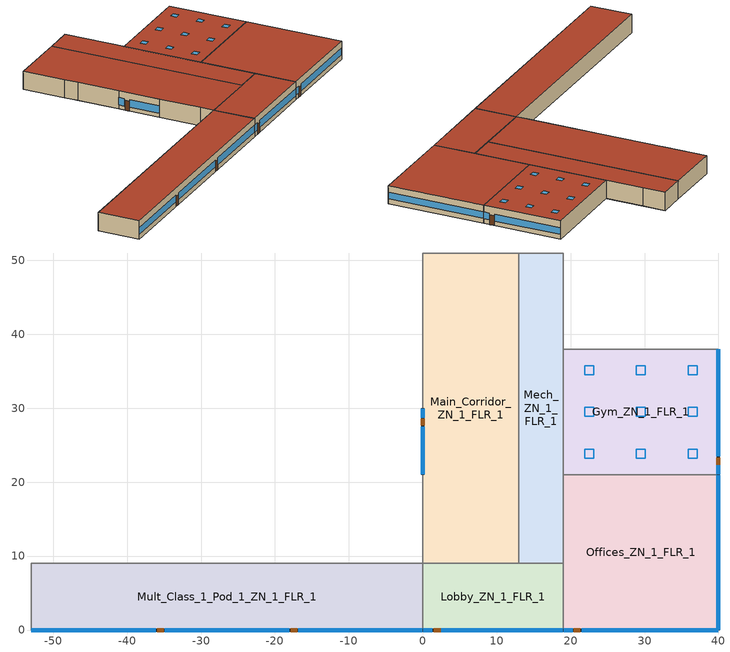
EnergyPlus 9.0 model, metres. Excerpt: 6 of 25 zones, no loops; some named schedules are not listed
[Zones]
Mult_Class_1_Pod_1_ZN_1_FLR_1
 floor ground (Mult_Class_1_Pod_1_ZN_1_FLR_1_Floor_Ffactor): -53,9 0,9 0,0 -53,0 z0
 wall outside (nonres_ext_wall): -53,0 0,0 z0:4
 wall to Lobby_ZN_1_FLR_1 (int_wall): 0,0 0,9 z0:4
 wall to Corridor_Pod_1_ZN_1_FLR_1 (int_wall): 0,9 -53,9 z0:4
 wall to Corner_Class_1_Pod_1_ZN_1_FLR_1 (int_wall): -53,9 -53,0 z0:4
 window (NonresWindow_U_0.5_SHGC_0.25): -52.95,0 -36.13,0 / -34.91,0 -18.09,0 / -16.87,0 -0.05,0 z1.03:2.5
 door (Swinging Door_con): -35.94,0 -35.02,0 / -17.88,0 -16.97,0 z0:2.13
 roof outside (nonres_roof): -53,0 0,0 0,9 -53,9 z4
Main_Corridor_ZN_1_FLR_1
 floor ground (Main_Corridor_ZN_1_FLR_1_Floor_Ffactor): 0,51 13,51 13,9 0,9 z0
 wall outside (nonres_ext_wall): 0,30 0,21 z0:4
 wall to Lobby_ZN_1_FLR_1 (int_wall): 0,9 13,9 z0:4
 wall to Mech_ZN_1_FLR_1 (int_wall): 13,9 13,51 z0:4
 wall to Bath_ZN_1_FLR_1 (int_wall): 13,51 0,51 z0:4
 wall to Mult_Class_2_Pod_2_ZN_1_FLR_1 (int_wall): 0,51 0,42 z0:4
 wall to Corridor_Pod_2_ZN_1_FLR_1 (int_wall): 0,42 0,39 z0:4
 wall to Mult_Class_1_Pod_2_ZN_1_FLR_1 (int_wall): 0,39 0,30 z0:4
 wall to Mult_Class_2_Pod_1_ZN_1_FLR_1 (int_wall): 0,21 0,12 z0:4
 wall to Corridor_Pod_1_ZN_1_FLR_1 (int_wall): 0,12 0,9 z0:4
 window (NonresWindow_U_0.5_SHGC_0.25): 0,29.95 0,28.73 / 0,27.51 0,21.05 z0.88:2.52
 door (Swinging Door_con): 0,28.58 0,27.67 z0:2.13
 roof outside (nonres_roof): 0,9 13,9 13,51 0,51 z4
Lobby_ZN_1_FLR_1
 floor ground (Lobby_ZN_1_FLR_1_Floor_Ffactor): 0,9 19,9 19,0 0,0 z0
 wall outside (nonres_ext_wall): 0,0 19,0 z0:4
 wall to Offices_ZN_1_FLR_1 (int_wall): 19,0 19,9 z0:4
 wall to Mech_ZN_1_FLR_1 (int_wall): 19,9 13,9 z0:4
 window (NonresWindow_U_0.5_SHGC_0.25): 0.05,0 1.27,0 / 2.49,0 18.95,0 z1:2.51
 door (Swinging Door_con): 1.5,0 2.41,0 z0:2.13
 roof outside (nonres_roof): 0,0 19,0 19,9 0,9 z4
Mech_ZN_1_FLR_1
 floor adiabatic (Mech_ZN_1_FLR_1_Floor_Ffactor): 13,51 19,51 19,9 13,9 z0
 wall to Offices_ZN_1_FLR_1 (int_wall): 19,9 19,21 z0:4
 wall to Gym_ZN_1_FLR_1 (int_wall): 19,21 19,38 z0:4
 wall to Kitchen_ZN_1_FLR_1 (int_wall): 19,38 19,46 z0:4
 wall to Cafeteria_ZN_1_FLR_1 (int_wall): 19,46 19,51 z0:4
 wall to Bath_ZN_1_FLR_1 (int_wall): 19,51 13,51 z0:4
 roof outside (nonres_roof): 13,9 19,9 19,51 13,51 z4
Offices_ZN_1_FLR_1
 floor ground (Offices_ZN_1_FLR_1_Floor_Ffactor): 19,21 40,21 40,0 19,0 z0
 wall outside (nonres_ext_wall): 19,0 40,0 40,21 z0:4
 wall to Gym_ZN_1_FLR_1 (int_wall): 40,21 19,21 z0:4
 window (NonresWindow_U_0.5_SHGC_0.25): 40,0.05 40,20.95 z1.1:2.51; 19.05,0 20.27,0 / 21.49,0 39.95,0 z1.01:2.51
 door (Swinging Door_con): 20.39,0 21.3,0 z0:2.13
 roof outside (nonres_roof): 19,0 40,0 40,21 19,21 z4
Gym_ZN_1_FLR_1
 floor ground (Gym_ZN_1_FLR_1_Floor_Ffactor): 19,38 40,38 40,21 19,21 z0
 wall outside (nonres_ext_wall): 40,21 40,38 z0:4
 wall to Kitchen_ZN_1_FLR_1 (int_wall): 40,38 19,38 z0:4
 window (NonresWindow_U_0.5_SHGC_0.25): 40,21.05 40,22.27 / 40,23.49 40,37.95 z0.99:2.51
 door (Swinging Door_con): 40,22.38 40,23.3 z0:2.13
 roof outside (nonres_roof): 19,21 40,21 40,38 19,38 z4
 skylight (NonresSkylight_U_0.55_SHGC_0.35): 21.89,23.22 23.11,23.22 23.11,24.44 21.89,24.44 z4; 28.89,23.22 30.11,23.22 30.11,24.44 28.89,24.44 z4; 35.89,23.22 37.11,23.22 37.11,24.44 35.89,24.44 z4; 21.89,28.89 23.11,28.89 23.11,30.11 21.89,30.11 z4; 28.89,28.89 30.11,28.89 30.11,30.11 28.89,30.11 z4; 35.89,28.89 37.11,28.89 37.11,30.11 35.89,30.11 z4; 21.89,34.56 23.11,34.56 23.11,35.78 21.89,35.78 z4; 28.89,34.56 30.11,34.56 30.11,35.78 28.89,35.78 z4; 35.89,34.56 37.11,34.56 37.11,35.78 35.89,35.78 z4
[Building]
SchoolPrimary: North Axis {deg}=0; Terrain=City; Loads Convergence Tolerance Value=0.04; Temperature Convergence Tolerance Value {deltaC}=0.2; Solar Distribution=FullInteriorAndExterior; Maximum Number of Warmup Days=25; Minimum Number of Warmup Days=6
[Site:Location]
Site:Location=Atlanta-Hartsfield.Jackson.Intl.AP_GA_USA WMO=722190; Latitude {N+ S-}=33.64; Longitude {W- E+}=-84.43; Time Zone Relative to GMT {GMT+/-}=-5; Elevation {m}=313
[SizingPeriod:DesignDay] Day of Month=21; Dry-Bulb Temperature Range Modifier Type=DefaultMultipliers; Humidity Condition Type=Wetbulb; Barometric Pressure {Pa}=97621; Rain {Yes/No}=No; Snow on ground {Yes/No}=No; Daylight Savings Time Indicator=No
Name | Month | Day Type | Maximum Dry-Bulb Temperature {C} | Daily Dry-Bulb Temperature Range {C} | Wetbulb at Maximum Dry-Bulb {C} | Wind Speed {m/s} design conditions vs. traditional 6.71 m/s (15 mph) | Wind Direction {Degrees; N=0, S=180} | Solar Model Indicator | Clearness {0.0 to 1.1} | Wind Speed {m/s} design conditions vs. traditional 3.35 m/s (7mph) | ASHRAE Clear Sky Optical Depth for Beam Irradiance (taub) | ASHRAE Clear Sky Optical Depth for Diffuse Irradiance (taud)
Atlanta-Hartsfield.Jackson.Intl.AP_GA_USA Ann Htg 99.6% Condns DB | 1 | WinterDesignDay | -6.3 | 0 | -6.3 | 5.3 | 320 | ASHRAEClearSky | 0
Atlanta-Hartsfield.Jackson.Intl.AP_GA_USA Ann Clg .4% Condns DB=>MWB | 7 | SummerDesignDay | 34.4 | 9.5 | 23.5 |  | 300 | ASHRAETau |  | 4 | 0.556 | 1.779
[Site:WaterMainsTemperature]
Calculation Method=Correlation; Annual average outdoor air temperature {C}=16.6; Maximum difference in monthly average outdoor air temperatures {C}=22.5
[Site:GroundTemperature:FCfactorMethod]
January Ground Temperature {C}=16; February Ground Temperature {C}=11.9; March Ground Temperature {C}=7.7; April Ground Temperature {C}=4; May Ground Temperature {C}=7.9; June Ground Temperature {C}=13.8; July Ground Temperature {C}=17.2; August Ground Temperature {C}=20.8; September Ground Temperature {C}=24.8; October Ground Temperature {C}=26.1; November Ground Temperature {C}=26.5; December Ground Temperature {C}=22.5
[Material:NoMass]
Opaque Door panel_con: MediumRough, 0.251572, 0.9, 0.7, 0.7
Nonres_Roof_Insulation: MediumSmooth, 4.31889, 0.9, 0.7, 0.7
Nonres_Exterior_Wall_Insulation: MediumSmooth, 1.90342, 0.9, 0.7, 0.7
[Construction]
Swinging Door_con: Opaque Door panel_con
InteriorFurnishings: Std Wood 6inch
int_wall: G01 13mm gypsum board, G01 13mm gypsum board
nonres_roof: F13 Built-up roofing, Nonres_Roof_Insulation, F08 Metal surface
nonres_ext_wall: F07 25mm stucco, G01 16mm gypsum board, Nonres_Exterior_Wall_Insulation, G01 16mm gypsum board
NonresWindow_U_0.5_SHGC_0.25: Nonres Window Glazing Layer
NonresSkylight_U_0.55_SHGC_0.35: Nonres Skylight Glazing Layer
[Material]
Name | Roughness | Thickness {m} | Conductivity {W/m-K} | Density {kg/m3} | Specific Heat {J/kg-K} | Thermal Absorptance | Solar Absorptance | Visible Absorptance | Absorptance:Thermal | Absorptance:Solar | Absorptance:Visible
Std Wood 6inch | MediumSmooth | 0.15 | 0.12 | 540 | 1210 | 0.9 | 0.7 | 0.7
F07 25mm stucco | Smooth | 0.0254 | 0.72 | 1856 | 840 | 0.9 | 0.7 | 0.7
F08 Metal surface | Smooth | 0.0008 | 45.28 | 7824 | 500
F13 Built-up roofing | Rough | 0.0095 | 0.16 | 1120 | 1460 |  |  |  | 0.75 | 0.45
G01 13mm gypsum board | Smooth | 0.0127 | 0.16 | 800 | 1090 |  |  |  | 0.9 | 0.7 | 0.5
G01 16mm gypsum board | MediumSmooth | 0.0159 | 0.16 | 800 | 1090
[WindowMaterial:SimpleGlazingSystem]
Nonres Window Glazing Layer: 2.83913, 0.25, 0.275
Nonres Skylight Glazing Layer: 3.123043, 0.35, 0.4
[Construction:FfactorGroundFloor] F-Factor=1.26363
Name | Area | PerimeterExposed
Mult_Class_1_Pod_1_ZN_1_FLR_1_Floor_Ffactor | 477 | 53
Main_Corridor_ZN_1_FLR_1_Floor_Ffactor | 546 | 9
Lobby_ZN_1_FLR_1_Floor_Ffactor | 171 | 19
Mech_ZN_1_FLR_1_Floor_Ffactor | 252 | 0
Offices_ZN_1_FLR_1_Floor_Ffactor | 441 | 42
Gym_ZN_1_FLR_1_Floor_Ffactor | 357 | 17
[Zone] Type=1; Multiplier=1; Ceiling Height {m}=4; Floor Area {m2}=autocalculate; Part of Total Floor Area=Yes
Name | Volume {m3}
Mult_Class_1_Pod_1_ZN_1_FLR_1 | 1908
Main_Corridor_ZN_1_FLR_1 | 2184
Lobby_ZN_1_FLR_1 | 684
Mech_ZN_1_FLR_1 | 1008
Offices_ZN_1_FLR_1 | 1764
Gym_ZN_1_FLR_1 | 1428
[InternalMass] Construction=InteriorFurnishings
Name | Zone | Surface Area {m2}
Mult_Class_1_Pod_1_ZN_1_FLR_1_InternalMass_1 | Mult_Class_1_Pod_1_ZN_1_FLR_1 | 954
Main_Corridor_ZN_1_FLR_1_InternalMass_1 | Main_Corridor_ZN_1_FLR_1 | 1092
Lobby_ZN_1_FLR_1_InternalMass_1 | Lobby_ZN_1_FLR_1 | 342
Mech_ZN_1_FLR_1_InternalMass_1 | Mech_ZN_1_FLR_1 | 504
Offices_ZN_1_FLR_1_InternalMass_1 | Offices_ZN_1_FLR_1 | 882
Gym_ZN_1_FLR_1_InternalMass_1 | Gym_ZN_1_FLR_1 | 714
[People] Fraction Radiant=0.3; Sensible Heat Fraction=AUTOCALCULATE; Activity Level Schedule=ACTIVITY_SCH; Enable ASHRAE 55 Comfort Warnings=No; Mean Radiant Temperature Calculation Type=ZoneAveraged; Work Efficiency Schedule=WORK_EFF_SCH; Clothing Insulation Calculation Method=ClothingInsulationSchedule; Clothing Insulation Schedule=CLOTHING_SCH; Air Velocity Schedule=AIR_VELO_SCH; Thermal Comfort Model 1 Type=FANGER
Name | Zone or ZoneList | Number of People Schedule | Number of People Calculation Method | Zone Floor Area per Person {m2/person} | Number of People
Mult_Class_1_Pod_1_ZN_1_FLR_1 | Mult_Class_1_Pod_1_ZN_1_FLR_1 | BLDG_OCC_SCH | Area/Person | 3.716
Mech_ZN_1_FLR_1 | Mech_ZN_1_FLR_1 | BLDG_OCC_SCH | People |  | 0
Offices_ZN_1_FLR_1 | Offices_ZN_1_FLR_1 | BLDG_OCC_SCH_Offices_w_SB | Area/Person | 18.579
Gym_ZN_1_FLR_1 | Gym_ZN_1_FLR_1 | BLDG_OCC_SCH_Gym | Area/Person | 3.096
[Lights] Design Level Calculation Method=Watts/Area; Return Air Fraction=0; Fraction Radiant=0.37; Fraction Visible=0.2; Fraction Replaceable=1; Return Air Fraction Calculated from Plenum Temperature=No
Name | Zone or ZoneList | Schedule | Watts per Zone Floor Area {W/m2}
Mult_Class_1_Pod_1_ZN_1_FLR_1_Lights | Mult_Class_1_Pod_1_ZN_1_FLR_1 | BLDG_LIGHT_CLASSROOM_SCH | 13.3472
Main_Corridor_ZN_1_FLR_1_Lights | Main_Corridor_ZN_1_FLR_1 | BLDG_LIGHT_CORRIDOR_SCH | 7.10418
Lobby_ZN_1_FLR_1_Lights | Lobby_ZN_1_FLR_1 | BLDG_LIGHT_LOBBYFLR1_SCH | 9.68752
Mech_ZN_1_FLR_1_Lights | Mech_ZN_1_FLR_1 | BLDG_LIGHT_SCH | 10.2257
Offices_ZN_1_FLR_1_Lights | Offices_ZN_1_FLR_1 | BLDG_LIGHT_OFFICE_SCH | 11.9479
Gym_ZN_1_FLR_1_Lights | Gym_ZN_1_FLR_1 | BLDG_LIGHT_GYM_SCH | 7.75002
[ElectricEquipment] Schedule=BLDG_EQUIP_SCH; Design Level Calculation Method=EquipmentLevel; Fraction Latent=0; Fraction Radiant=0.5; Fraction Lost=0
Name | Zone or ZoneList | Design Level {W}
Mult_Class_1_Pod_1_ZN_1_FLR_1_PlugMisc_Equip | Mult_Class_1_Pod_1_ZN_1_FLR_1 | 7155
Main_Corridor_ZN_1_FLR_1_PlugMisc_Equip | Main_Corridor_ZN_1_FLR_1 | 2184
Lobby_ZN_1_FLR_1_PlugMisc_Equip | Lobby_ZN_1_FLR_1 | 684
Mech_ZN_1_FLR_1_PlugMisc_Equip | Mech_ZN_1_FLR_1 | 2520
Offices_ZN_1_FLR_1_PlugMisc_Equip | Offices_ZN_1_FLR_1 | 4762.8
Gym_ZN_1_FLR_1_PlugMisc_Equip | Gym_ZN_1_FLR_1 | 1785
[Daylighting:Controls] Daylighting Method=SplitFlux; Lighting Control Type=Stepped; Minimum Input Power Fraction for Continuous or ContinuousOff Dimming Control=0.3; Minimum Light Output Fraction for Continuous or ContinuousOff Dimming Control=0.2; Number of Stepped Control Steps=3; Probability Lighting will be Reset When Needed in Manual Stepped Control=1; Maximum Allowable Discomfort Glare Index=22
Name | Zone | Glare Calculation Daylighting Reference Point | Glare Calculation Azimuth Angle of View Direction Clockwise from Zone y-Axis {deg} | Daylighting Reference Point 1 | Fraction of Zone Controlled by Reference Point 1 | Illuminance Setpoint at Reference Point 1 {lux} | Daylighting Reference Point 2 | Fraction of Zone Controlled by Reference Point 2 | Illuminance Setpoint at Reference Point 2 {lux}
Gym_ZN_1_FLR_1_DaylCtrl | Gym_ZN_1_FLR_1 | Gym_ZN_1_FLR_1_DaylRefPt1 | 0 | Gym_ZN_1_FLR_1_DaylRefPt1 | 0.5 | 538 | Gym_ZN_1_FLR_1_DaylRefPt2 | 0.5 | 538
Mult_Class_1_Pod_1_ZN_1_FLR_1_DaylCtrl | Mult_Class_1_Pod_1_ZN_1_FLR_1 | Mult_Class_1_Pod_1_ZN_1_FLR_1_DaylRefPt1 | 180 | Mult_Class_1_Pod_1_ZN_1_FLR_1_DaylRefPt1 | 0.28 | 377 | Mult_Class_1_Pod_1_ZN_1_FLR_1_DaylRefPt2 | 0.28 | 377
Lobby_ZN_1_FLR_1_DaylCtrl | Lobby_ZN_1_FLR_1 | Lobby_ZN_1_FLR_1_DaylRefPt1 | 180 | Lobby_ZN_1_FLR_1_DaylRefPt1 | 0.28 | 269 | Lobby_ZN_1_FLR_1_DaylRefPt2 | 0.28 | 269
Offices_ZN_1_FLR_1_DaylCtrl | Offices_ZN_1_FLR_1 | Offices_ZN_1_FLR_1_DaylRefPt1 | 180 | Offices_ZN_1_FLR_1_DaylRefPt1 | 0.24 | 323 | Offices_ZN_1_FLR_1_DaylRefPt2 | 0.18 | 323
[ZoneInfiltration:DesignFlowRate] Temperature Term Coefficient=0; Velocity Squared Term Coefficient=0
Name | Zone or ZoneList | Schedule | Design Flow Rate Calculation Method | Flow per Exterior Surface Area {m3/s-m2} | Constant Term Coefficient | Velocity Term Coefficient | Design Flow Rate {m3/s}
Mult_Class_1_Pod_1_ZN_1_FLR_1_Infiltration | Mult_Class_1_Pod_1_ZN_1_FLR_1 | INFIL_SCH_PNNL | Flow/ExteriorArea | 0.00017524 | 0 | 0.224
Main_Corridor_ZN_1_FLR_1_Infiltration | Main_Corridor_ZN_1_FLR_1 | INFIL_SCH_PNNL | Flow/ExteriorArea | 3.52755e-05 | 0 | 0.224
Lobby_ZN_1_FLR_1_Infiltration | Lobby_ZN_1_FLR_1 | INFIL_SCH_PNNL | Flow/ExteriorArea | 0.00017524 | 0 | 0.224
Lobby_ZN_1_FLR_1_Door_Infiltration | Lobby_ZN_1_FLR_1 | INFIL_Door_Opening_SCH | Flow/Zone |  | 1 | 0 | 3.03132
Mech_ZN_1_FLR_1_Infiltration | Mech_ZN_1_FLR_1 | INFIL_SCH_PNNL | Flow/ExteriorArea | 0 | 0 | 0.224
Offices_ZN_1_FLR_1_Infiltration | Offices_ZN_1_FLR_1 | INFIL_SCH_PNNL | Flow/ExteriorArea | 0.000157033 | 0 | 0.224
Gym_ZN_1_FLR_1_Infiltration | Gym_ZN_1_FLR_1 | INFIL_SCH_PNNL | Flow/ExteriorArea | 9.10336e-05 | 0 | 0.224
[Exterior:Lights] Control Option=AstronomicalClock
Name | Schedule | Design Level {W}
Exterior_Lights_a | Exterior_lighting_schedule_a | 150.48
Exterior_Lights_b | Exterior_lighting_schedule_b | 3231.4
[Schedule:Compact]
BLDG_LIGHT_CLASSROOM_SCH: Through: 6/30, For: Weekdays, Until: 7:00, 0.1773, Until: 8:00, 0.9, Until: 21:00, 0.598291, Until: 24:00, 0.1773, For: SummerDesignDay, Until: 24:00, 1, For: WinterDesignDay, Until: 24:00, 0, For: WeekEnds Holidays AllOtherDays, Until: 24:00, 0.1773, Through: 9/1, For: Weekdays, Until: 8:00, 0.1773, Until: 20:00, 0.332384, Until: 21:00, 0.117863, Until: 24:00, 0.1773, For: SummerDesignDay, Until: 24:00, 1, For: WinterDesignDay, Until: 24:00, 0, For: WeekEnds Holidays AllOtherDays, Until: 24:00, 0.1773, Through: 12/31, For: Weekdays, Until: 7:00, 0.1773, Until: 8:00, 0.9, Until: 21:00, 0.598291, Until: 24:00, 0.1773, For: SummerDesignDay, Until: 24:00, 1, For: WinterDesignDay, Until: 24:00, 0, For: WeekEnds Holidays AllOtherDays, Until: 24:00, 0.1773
BLDG_LIGHT_CORRIDOR_SCH: Through: 6/30, For: Weekdays, Until: 7:00, 0.1773, Until: 8:00, 0.9, Until: 21:00, 0.560781, Until: 24:00, 0.1773, For: SummerDesignDay, Until: 24:00, 1, For: WinterDesignDay, Until: 24:00, 0, For: WeekEnds Holidays AllOtherDays, Until: 24:00, 0.1773, Through: 9/1, For: Weekdays, Until: 8:00, 0.1773, Until: 20:00, 0.311545, Until: 21:00, 0.110474, Until: 24:00, 0.1773, For: SummerDesignDay, Until: 24:00, 1, For: WinterDesignDay, Until: 24:00, 0, For: WeekEnds Holidays AllOtherDays, Until: 24:00, 0.1773, Through: 12/31, For: Weekdays, Until: 7:00, 0.1773, Until: 8:00, 0.9, Until: 21:00, 0.560781, Until: 24:00, 0.1773, For: SummerDesignDay, Until: 24:00, 1, For: WinterDesignDay, Until: 24:00, 0, For: WeekEnds Holidays AllOtherDays, Until: 24:00, 0.1773
BLDG_LIGHT_LOBBYFLR1_SCH: Through: 6/30, For: Weekdays, Until: 7:00, 0.1773, Until: 8:00, 0.9, Until: 21:00, 0.855, Until: 24:00, 0.1773, For: SummerDesignDay, Until: 24:00, 1, For: WinterDesignDay, Until: 24:00, 0, For: WeekEnds Holidays AllOtherDays, Until: 24:00, 0.1773, Through: 9/1, For: Weekdays, Until: 8:00, 0.1773, Until: 20:00, 0.475, Until: 21:00, 0.168435, Until: 24:00, 0.1773, For: SummerDesignDay, Until: 24:00, 1, For: WinterDesignDay, Until: 24:00, 0, For: WeekEnds Holidays AllOtherDays, Until: 24:00, 0.1773, Through: 12/31, For: Weekdays, Until: 7:00, 0.1773, Until: 8:00, 0.9, Until: 21:00, 0.855, Until: 24:00, 0.1773, For: SummerDesignDay, Until: 24:00, 1, For: WinterDesignDay, Until: 24:00, 0, For: WeekEnds Holidays AllOtherDays, Until: 24:00, 0.1773
BLDG_LIGHT_SCH: Through: 6/30, For: Weekdays, Until: 7:00, 0.1773, Until: 21:00, 0.9, Until: 24:00, 0.1773, For: SummerDesignDay, Until: 24:00, 1, For: WinterDesignDay, Until: 24:00, 0, For: WeekEnds Holidays AllOtherDays, Until: 24:00, 0.1773, Through: 9/1, For: Weekdays, Until: 8:00, 0.1773, Until: 20:00, 0.5, Until: 24:00, 0.1773, For: SummerDesignDay, Until: 24:00, 1, For: WinterDesignDay, Until: 24:00, 0, For: WeekEnds Holidays AllOtherDays, Until: 24:00, 0.1773, Through: 12/31, For: Weekdays, Until: 7:00, 0.1773, Until: 21:00, 0.9, Until: 24:00, 0.1773, For: SummerDesignDay, Until: 24:00, 1, For: WinterDesignDay, Until: 24:00, 0, For: WeekEnds Holidays AllOtherDays, Until: 24:00, 0.1773
BLDG_OCC_SCH: Through: 6/15, For: Weekdays, Until: 08:00, 0, Until: 16:00, 0.95, Until: 21:00, 0.15, Until: 24:00, 0, For: SummerDesignDay, Until: 08:00, 1e-09, Until: 16:00, 0.95, Until: 21:00, 0.15, Until: 24:00, 1e-09, For: WeekEnds WinterDesignDay Holidays AllOtherDays, Until: 24:00, 0, Through: 9/15, For: Weekdays, Until: 08:00, 0, Until: 16:00, 0.15, Until: 21:00, 0.15, Until: 24:00, 0, For: SummerDesignDay, Until: 08:00, 1e-09, Until: 16:00, 0.15, Until: 21:00, 0.15, Until: 24:00, 1e-09, For: WeekEnds WinterDesignDay Holidays AllOtherDays, Until: 24:00, 0, Through: 12/31, For: Weekdays, Until: 08:00, 0, Until: 16:00, 0.95, Until: 21:00, 0.15, Until: 24:00, 0, For: SummerDesignDay, Until: 08:00, 1e-09, Until: 16:00, 0.95, Until: 21:00, 0.15, Until: 24:00, 1e-09, For: WeekEnds WinterDesignDay Holidays AllOtherDays, Until: 24:00, 0
BLDG_OCC_SCH_Offices_w_SB: Through: 6/30, For: Weekdays, Until: 01:00, 0, Until: 02:00, 0, Until: 03:00, 0, Until: 04:00, 0, Until: 05:00, 0, Until: 06:00, 0, Until: 07:00, 0, Until: 08:00, 0, Until: 09:00, 0.95, Until: 10:00, 0.95, Until: 11:00, 0.95, Until: 12:00, 0.95, Until: 13:00, 0, Until: 14:00, 0.95, Until: 15:00, 0, Until: 16:00, 0.95, Until: 17:00, 0.95, Until: 18:00, 0.15, Until: 19:00, 0.15, Until: 20:00, 0.15, Until: 21:00, 0.15, Until: 22:00, 0, Until: 23:00, 0, Until: 24:00, 0, For: SummerDesignDay, Until: 08:00, 1e-09, Until: 17:00, 0.95, Until: 21:00, 0.15, Until: 24:00, 1e-09, For: WeekEnds Holidays AllOtherDays, Until: 24:00, 0, Through: 9/1, For: Weekdays, Until: 01:00, 0, Until: 02:00, 0, Until: 03:00, 0, Until: 04:00, 0, Until: 05:00, 0, Until: 06:00, 0, Until: 07:00, 0, Until: 08:00, 0, Until: 09:00, 0.5, Until: 10:00, 0.5, Until: 11:00, 0.5, Until: 12:00, 0, Until: 13:00, 0.5, Until: 14:00, 0.5, Until: 15:00, 0, Until: 16:00, 0.5, Until: 17:00, 0.5, Until: 18:00, 0.15, Until: 19:00, 0.15, Until: 20:00, 0.15, Until: 21:00, 0.15, Until: 22:00, 0, Until: 23:00, 0, Until: 24:00, 0, For: SummerDesignDay, Until: 08:00, 1e-09, Until: 17:00, 0.5, Until: 21:00, 0.15, Until: 24:00, 1e-09, For: WeekEnds Holidays AllOtherDays, Until: 24:00, 0, Through: 12/31, For: Weekdays, Until: 01:00, 0, Until: 02:00, 0, Until: 03:00, 0, Until: 04:00, 0, Until: 05:00, 0, Until: 06:00, 0, Until: 07:00, 0, Until: 08:00, 0, Until: 09:00, 0.95, Until: 10:00, 0.95, Until: 11:00, 0.95, Until: 12:00, 0.95, Until: 13:00, 0, Until: 14:00, 0.95, Until: 15:00, 0, Until: 16:00, 0.95, Until: 17:00, 0.95, Until: 18:00, 0.15, Until: 19:00, 0.15, Until: 20:00, 0.15, Until: 21:00, 0.15, Until: 22:00, 0, Until: 23:00, 0, Until: 24:00, 0, For: SummerDesignDay, Until: 08:00, 1e-09, Until: 17:00, 0.95, Until: 21:00, 0.15, Until: 24:00, 1e-09, For: WeekEnds WinterDesignDay Holidays AllOtherDays, Until: 24:00, 0
BLDG_OCC_SCH_Gym: Through: 6/30, For: Weekdays, Until: 08:00, 0, Until: 16:00, 0.35, Until: 21:00, 0.95, Until: 24:00, 0, For: SummerDesignDay, Until: 08:00, 1e-09, Until: 16:00, 0.35, Until: 21:00, 0.95, Until: 24:00, 1e-09, For: WeekEnds WinterDesignDay Holidays AllOtherDays, Until: 24:00, 0, Through: 9/1, For: Weekdays, Until: 08:00, 0, Until: 16:00, 0.35, Until: 21:00, 0.35, Until: 24:00, 0, For: SummerDesignDay, Until: 08:00, 1e-09, Until: 16:00, 0.35, Until: 21:00, 0.35, Until: 24:00, 1e-09, For: WeekEnds WinterDesignDay Holidays AllOtherDays, Until: 24:00, 0, Through: 12/31, For: Weekdays, Until: 08:00, 0, Until: 16:00, 0.35, Until: 21:00, 0.95, Until: 24:00, 0, For: SummerDesignDay, Until: 08:00, 1e-09, Until: 16:00, 0.35, Until: 21:00, 0.95, Until: 24:00, 1e-09, For: WeekEnds WinterDesignDay Holidays AllOtherDays, Until: 24:00, 0
WORK_EFF_SCH: Through: 12/31, For: AllDays, Until: 24:00, 0
AIR_VELO_SCH: Through: 12/31, For: AllDays, Until: 24:00, 0.2
CLOTHING_SCH: Through: 04/30, For: AllDays, Until: 24:00, 1.1, Through: 09/30, For: AllDays, Until: 24:00, 0.6, Through: 12/31, For: AllDays, Until: 24:00, 1.1
ACTIVITY_SCH: Through: 12/31, For: AllDays, Until: 24:00, 120
